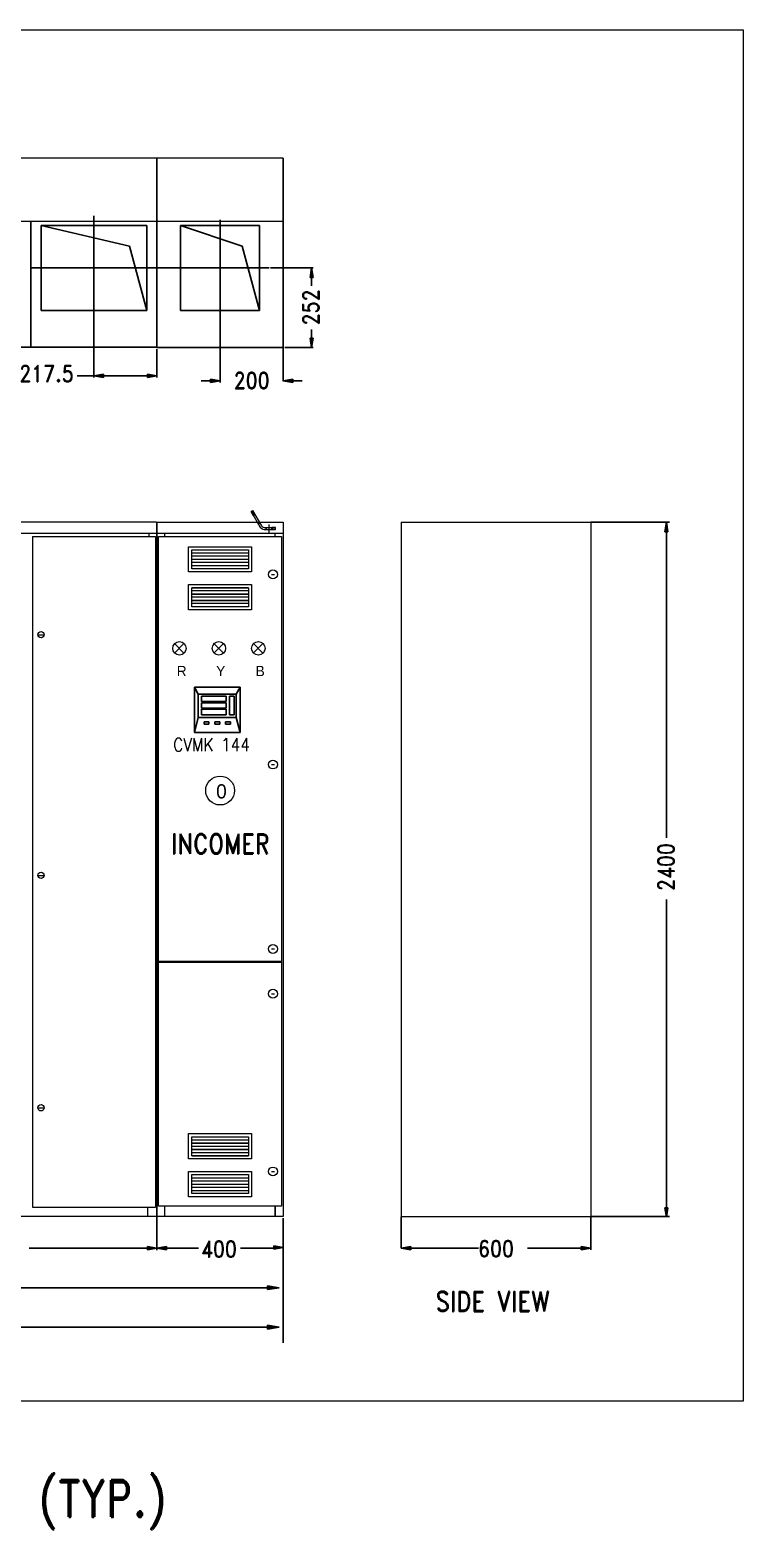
# Model space of a CAD drawing. Extents: x -5343388 to 7033982, y -486386 to 188356.
# Drawn here: x 897236 to 902116, y 132992 to 143251 of the extents above; entities that cross this region are included whole.
import ezdxf
from ezdxf.enums import TextEntityAlignment as Align

# ---------------------------------------------------------------- set-up
doc = ezdxf.new("R2010")
doc.units = 0
doc.header["$MEASUREMENT"] = 0
doc.linetypes.add('EPLANLINE7', pattern=[0])
doc.layers.add('E12', color=40, linetype='Continuous', lineweight=20)
doc.layers.add('E21', color=7, linetype='Continuous', lineweight=20)
doc.styles.add('DK Text', font='romand.shx', dxfattribs={"width": 0.85})
doc.styles.add('EPLFONT', font='')
doc.styles.get('EPLFONT').set_extended_font_data('EPL5_437')

msp = doc.modelspace()

# ---------------------------------------------------------------- hatches: boundary and pattern name
for points in [[(899152.74627, 141556.92028), (899174.34627, 141556.92028), (899163.54627, 141621.72028)], [(899152.74627, 141142.47028), (899174.34627, 141142.47028), (899163.54627, 141077.67028)], [(897737.94627, 140894.07028), (897737.94627, 140872.47028), (897673.14627, 140883.27028)], [(898040.34627, 140894.07028), (898040.34627, 140872.47028), (898105.14627, 140883.27028)], [(898472.34627, 140860.32028), (898472.34627, 140838.72028), (898537.14627, 140849.52028)], [(899033.94627, 140860.32028), (899033.94627, 140838.72028), (898969.14627, 140849.52028)], [(901581.19448, 139816.63138), (901602.79448, 139816.63138), (901591.99448, 139881.43138)], [(901581.19448, 135190.18138), (901602.79448, 135190.18138), (901591.99448, 135125.38138)], [(898040.34627, 134924.23138), (898040.34627, 134902.63138), (898105.14627, 134913.43138)], [(898169.94627, 134924.23138), (898169.94627, 134902.63138), (898105.14627, 134913.43138)], [(898904.34627, 134929.63138), (898904.34627, 134908.03138), (898969.14627, 134918.83138)], [(899842.39448, 134924.23138), (899842.39448, 134902.63138), (899777.59448, 134913.43138)], [(901008.79448, 134924.23138), (901008.79448, 134902.63138), (901073.59448, 134913.43138)], [(898942.14627, 134643.43138), (898861.14627, 134629.93138), (898861.14627, 134656.93138)], [(898942.14627, 134373.43138), (898861.14627, 134359.93138), (898861.14627, 134386.93138)]]:
    msp.add_hatch(color=8).paths.add_polyline_path(points, flags=0)

# ---------------------------------------------------------------- linework, layer by layer
at = {"color": 8}
for p, q in [((898882.74627, 141621.72028), (899174.34627, 141621.72028)), ((899163.54627, 141621.72028), (899152.74627, 141556.92028)), ((899174.34627, 141556.92028), (899163.54627, 141621.72028)), ((899163.54627, 141556.92028), (899163.54627, 141498.87028)), ((897673.14627, 141319.32028), (897673.14627, 140872.47028)), ((898537.14627, 141292.32028), (898537.14627, 140838.72028)), ((899163.54627, 141142.47028), (899163.54627, 141200.52028)), ((898105.14627, 141066.87028), (898105.14627, 140872.47028)), ((898969.14627, 141076.32028), (898969.14627, 140848.17028)), ((898979.94627, 141077.67028), (899174.34627, 141077.67028)), ((899152.74627, 141142.47028), (899174.34627, 141142.47028)), ((899163.54627, 141077.67028), (899152.74627, 141142.47028)), ((899174.34627, 141142.47028), (899163.54627, 141077.67028)), ((898071.39627, 140883.27028), (897558.39627, 140883.27028)), ((897673.14627, 140883.27028), (897737.94627, 140894.07028)), ((897737.94627, 140872.47028), (897673.14627, 140883.27028)), ((897737.94627, 140894.07028), (897737.94627, 140872.47028)), ((897737.94627, 140883.27028), (897739.29627, 140883.27028)), ((898040.34627, 140883.27028), (898038.99627, 140883.27028)), ((898040.34627, 140894.07028), (898040.34627, 140872.47028)), ((898105.14627, 140883.27028), (898040.34627, 140894.07028)), ((898040.34627, 140872.47028), (898105.14627, 140883.27028)), ((898472.34627, 140860.32028), (898472.34627, 140838.72028)), ((898537.14627, 140849.52028), (898472.34627, 140860.32028)), ((898969.14627, 140849.52028), (899033.94627, 140860.32028)), ((899033.94627, 140860.32028), (899033.94627, 140838.72028)), ((898472.34627, 140849.52028), (898407.54627, 140849.52028)), ((898472.34627, 140838.72028), (898537.14627, 140849.52028)), ((899033.94627, 140838.72028), (898969.14627, 140849.52028)), ((899033.94627, 140849.52028), (899098.74627, 140849.52028)), ((901073.59448, 139881.43138), (901613.59448, 139881.43138)), ((901591.99448, 139881.43138), (901581.19448, 139816.63138)), ((901602.79448, 139816.63138), (901591.99448, 139881.43138)), ((901591.99448, 139881.43138), (901591.99448, 137721.43138)), ((901581.19448, 139816.63138), (901602.79448, 139816.63138)), ((901591.99448, 135129.43138), (901591.99448, 137300.23138)), ((898105.14627, 134902.63138), (898105.14627, 135129.43138)), ((898105.14627, 135118.63138), (898105.14627, 134899.93138)), ((898969.14627, 135118.63138), (898969.14627, 134894.53138)), ((899777.59448, 135128.08138), (899777.59448, 134913.43138)), ((901073.59448, 134902.63138), (901073.59448, 135129.43138)), ((901073.59448, 135129.43138), (901613.59448, 135129.43138)), ((901581.19448, 135190.18138), (901602.79448, 135190.18138)), ((901591.99448, 135125.38138), (901581.19448, 135190.18138)), ((901602.79448, 135190.18138), (901591.99448, 135125.38138)), ((898080.84627, 134913.43138), (897230.34627, 134913.43138)), ((898040.34627, 134924.23138), (898040.34627, 134902.63138)), ((898105.14627, 134913.43138), (898040.34627, 134924.23138)), ((898040.34627, 134902.63138), (898105.14627, 134913.43138)), ((898105.14627, 134913.43138), (898169.94627, 134924.23138)), ((898169.94627, 134902.63138), (898105.14627, 134913.43138)), ((898164.54627, 134913.43138), (898388.64627, 134913.43138)), ((898169.94627, 134924.23138), (898169.94627, 134902.63138)), ((898901.64627, 134913.43138), (898676.19627, 134913.43138)), ((898904.34627, 134929.63138), (898904.34627, 134908.03138)), ((898969.14627, 134918.83138), (898904.34627, 134929.63138)), ((898904.34627, 134908.03138), (898969.14627, 134918.83138)), ((898969.14627, 134967.43138), (898969.14627, 134535.43138)), ((899777.59448, 134913.43138), (899842.39448, 134924.23138)), ((899842.39448, 134902.63138), (899777.59448, 134913.43138)), ((899777.59448, 134913.43138), (900305.44448, 134913.43138)), ((899842.39448, 134924.23138), (899842.39448, 134902.63138)), ((901073.59448, 134913.43138), (900641.59448, 134913.43138)), ((901008.79448, 134924.23138), (901008.79448, 134902.63138)), ((901073.59448, 134913.43138), (901008.79448, 134924.23138)), ((901008.79448, 134902.63138), (901073.59448, 134913.43138)), ((898969.14627, 134697.43138), (898969.14627, 134265.43138)), ((896701.14627, 134643.43138), (898915.14627, 134643.43138)), ((898861.14627, 134629.93138), (898861.14627, 134656.93138)), ((898861.14627, 134656.93138), (898942.14627, 134643.43138)), ((898942.14627, 134643.43138), (898861.14627, 134629.93138)), ((894649.14627, 134373.43138), (898915.14627, 134373.43138)), ((898861.14627, 134359.93138), (898861.14627, 134386.93138)), ((898861.14627, 134386.93138), (898942.14627, 134373.43138)), ((898942.14627, 134373.43138), (898861.14627, 134359.93138))]:
    msp.add_line(p, q, dxfattribs=at)
at = {"color": 6, "linetype": 'Continuous', "lineweight": 0}
msp.add_lwpolyline([(888412.21285, 143250.5131), (902116.45632, 143250.5131), (902116.45632, 133867.75949), (888412.21285, 133867.75949)], close=True, dxfattribs=at)
at = {"layer": 'E12', "color": 1, "linetype": 'EPLANLINE7', "lineweight": 13}
for p, q in [((895945.14627, 142375.02028), (898105.14627, 142375.02028)), ((898105.14627, 142375.02028), (898969.14627, 142375.02028)), ((898105.14627, 142375.02028), (898105.14627, 141079.02028)), ((895945.14627, 141943.02028), (898105.14627, 141943.02028)), ((898105.14627, 141943.02028), (898969.14627, 141943.02028)), ((898749.09627, 139954.33138), (898759.89627, 139961.08138)), ((898749.09627, 139954.33138), (898808.49627, 139850.38138)), ((898759.89627, 139961.08138), (898820.64627, 139857.13138)), ((898759.89627, 139935.43138), (898770.69627, 139942.18138)), ((898765.29627, 139927.33138), (898776.09627, 139932.73138)), ((898102.44627, 139881.43138), (895945.14627, 139881.43138)), ((898105.14627, 139881.43138), (898105.14627, 135129.43138)), ((898105.14627, 139881.43138), (898969.14627, 139881.43138)), ((898105.14627, 135129.43138), (898105.14627, 139881.43138)), ((898808.49627, 139850.38138), (898813.89627, 139843.63138)), ((898813.89627, 139843.63138), (898821.99627, 139838.23138)), ((898820.64627, 139857.13138), (898824.69627, 139851.73138)), ((898821.99627, 139838.23138), (898830.09627, 139834.18138)), ((898824.69627, 139851.73138), (898831.44627, 139847.68138)), ((898830.09627, 139834.18138), (898839.54627, 139832.83138)), ((898831.44627, 139847.68138), (898839.54627, 139846.33138)), ((898839.54627, 139846.33138), (898916.49627, 139846.33138)), ((898839.54627, 139832.83138), (898916.49627, 139832.83138)), ((898853.04627, 139832.83138), (898853.04627, 139846.33138)), ((898873.29627, 139812.58138), (898873.29627, 139866.58138)), ((898892.19627, 139832.83138), (898892.19627, 139846.33138)), ((898894.89627, 139832.83138), (898894.89627, 139846.33138)), ((898916.49627, 139832.83138), (898916.49627, 139846.33138)), ((898969.14627, 139881.43138), (898969.14627, 135129.43138)), ((899777.59448, 139881.43138), (901073.59448, 139881.43138)), ((899777.59448, 139881.43138), (899777.59448, 135129.43138)), ((901073.59448, 139881.43138), (901073.59448, 135129.43138)), ((895945.14627, 139805.83138), (898102.44627, 139805.83138)), ((897251.94627, 139784.23138), (897251.94627, 135194.23138)), ((897251.94627, 139784.23138), (898094.34627, 139784.23138)), ((898051.14627, 139784.23138), (898051.14627, 139805.83138)), ((898094.34627, 139784.23138), (898094.34627, 135194.23138)), ((898105.14627, 139805.83138), (898969.14627, 139805.83138)), ((898115.94627, 139784.23138), (898958.34627, 139784.23138)), ((898115.94627, 135200.98138), (898115.94627, 139784.23138)), ((898159.14627, 139784.23138), (898159.14627, 139805.83138)), ((898915.14627, 139784.23138), (898915.14627, 139805.83138)), ((898958.34627, 139784.23138), (898958.34627, 135200.98138)), ((898321.14627, 139541.23138), (898321.14627, 139714.03138)), ((898321.14627, 139714.03138), (898753.14627, 139714.03138)), ((898342.74627, 139562.83138), (898342.74627, 139692.43138)), ((898342.74627, 139692.43138), (898731.54627, 139692.43138)), ((898731.54627, 139670.83138), (898342.74627, 139670.83138)), ((898731.54627, 139649.23138), (898342.74627, 139649.23138)), ((898731.54627, 139627.63138), (898342.74627, 139627.63138)), ((898731.54627, 139692.43138), (898731.54627, 139562.83138)), ((898753.14627, 139714.03138), (898753.14627, 139541.23138)), ((898753.14627, 139541.23138), (898321.14627, 139541.23138)), ((898731.54627, 139606.03138), (898342.74627, 139606.03138)), ((898731.54627, 139584.43138), (898342.74627, 139584.43138)), ((898731.54627, 139562.83138), (898342.74627, 139562.83138)), ((898888.14627, 139525.03138), (898909.74627, 139525.03138)), ((898321.14627, 139282.03138), (898321.14627, 139454.83138)), ((898321.14627, 139454.83138), (898753.14627, 139454.83138)), ((898342.74627, 139303.63138), (898342.74627, 139433.23138)), ((898731.54627, 139433.23138), (898731.54627, 139303.63138)), ((898753.14627, 139454.83138), (898753.14627, 139282.03138)), ((898731.54627, 139411.63138), (898342.74627, 139411.63138)), ((898731.54627, 139368.43138), (898342.74627, 139368.43138)), ((898731.54627, 139325.23138), (898342.74627, 139325.23138)), ((898753.14627, 139282.03138), (898321.14627, 139282.03138)), ((898731.54627, 139303.63138), (898342.74627, 139303.63138)), ((897295.14627, 139111.93138), (897327.54627, 139111.93138)), ((898888.14627, 138223.63138), (898909.74627, 138223.63138)), ((897295.14627, 137464.93138), (897327.54627, 137464.93138)), ((898888.14627, 136961.38138), (898909.74627, 136961.38138)), ((898955.64627, 136876.33138), (898115.94627, 136876.33138)), ((898955.64627, 136868.23138), (898118.64627, 136868.23138)), ((898888.14627, 136654.93138), (898909.74627, 136654.93138)), ((897295.14627, 135874.63138), (897327.54627, 135874.63138)), ((898321.14627, 135697.78138), (898753.14627, 135697.78138)), ((898321.14627, 135524.98138), (898321.14627, 135697.78138)), ((898342.74627, 135676.18138), (898731.54627, 135676.18138)), ((898342.74627, 135546.58138), (898342.74627, 135676.18138)), ((898342.74627, 135654.58138), (898731.54627, 135654.58138)), ((898731.54627, 135676.18138), (898731.54627, 135546.58138)), ((898753.14627, 135697.78138), (898753.14627, 135524.98138)), ((898753.14627, 135524.98138), (898321.14627, 135524.98138)), ((898342.74627, 135611.38138), (898731.54627, 135611.38138)), ((898342.74627, 135568.18138), (898731.54627, 135568.18138)), ((898321.14627, 135438.58138), (898753.14627, 135438.58138)), ((898321.14627, 135265.78138), (898321.14627, 135438.58138)), ((898342.74627, 135416.98138), (898731.54627, 135416.98138)), ((898342.74627, 135287.38138), (898342.74627, 135416.98138)), ((898731.54627, 135416.98138), (898731.54627, 135287.38138)), ((898753.14627, 135438.58138), (898753.14627, 135265.78138)), ((898888.14627, 135438.58138), (898909.74627, 135438.58138)), ((898342.74627, 135395.38138), (898731.54627, 135395.38138)), ((898342.74627, 135373.78138), (898731.54627, 135373.78138)), ((898342.74627, 135352.18138), (898731.54627, 135352.18138)), ((898342.74627, 135330.58138), (898731.54627, 135330.58138)), ((898753.14627, 135265.78138), (898321.14627, 135265.78138)), ((898342.74627, 135308.98138), (898731.54627, 135308.98138)), ((898731.54627, 135287.38138), (898342.74627, 135287.38138)), ((898105.14627, 135129.43138), (895945.14627, 135129.43138)), ((897251.94627, 135194.23138), (898094.34627, 135194.23138)), ((898040.34627, 135194.23138), (898040.34627, 135129.43138)), ((898969.14627, 135129.43138), (898105.14627, 135129.43138)), ((898958.34627, 135200.98138), (898115.94627, 135200.98138)), ((898159.14627, 135129.43138), (898159.14627, 135200.98138)), ((898915.14627, 135129.43138), (898915.14627, 135200.98138)), ((899777.59448, 135129.43138), (901073.59448, 135129.43138))]:
    msp.add_line(p, q, dxfattribs=at)
at = {"layer": 'E12', "color": 1, "linetype": 'EPLANLINE7', "lineweight": 25}
for p, q in [((898105.14627, 142375.02028), (898105.14627, 141079.02028)), ((898969.14627, 142373.67028), (898969.14627, 141077.67028)), ((897241.14627, 141941.67028), (897241.14627, 141077.67028)), ((897311.34627, 141913.32028), (897311.34627, 141330.12028)), ((897311.34627, 141913.32028), (897916.14627, 141771.57028)), ((898034.94627, 141913.32028), (897311.34627, 141913.32028)), ((897673.14627, 141265.32028), (897673.14627, 141978.12028)), ((898034.94627, 141913.32028), (898034.94627, 141330.12028)), ((898267.14627, 141913.32028), (898688.34627, 141771.57028)), ((898267.14627, 141330.12028), (898267.14627, 141913.32028)), ((898267.14627, 141913.32028), (898807.14627, 141913.32028)), ((898537.14627, 141238.32028), (898537.14627, 141951.12028)), ((898700.49627, 141913.32028), (898700.49627, 141913.32028)), ((898807.14627, 141913.32028), (898807.14627, 141330.12028)), ((898034.94627, 141330.12028), (897916.14627, 141771.57028)), ((898807.14627, 141330.12028), (898688.34627, 141771.57028)), ((897246.54627, 141621.72028), (898098.39627, 141621.72028)), ((898109.19627, 141621.72028), (898310.34627, 141621.72028)), ((898202.34627, 141621.72028), (898871.94627, 141621.72028)), ((899152.74627, 141556.92028), (899174.34627, 141556.92028)), ((897311.34627, 141330.12028), (898034.94627, 141330.12028)), ((898807.14627, 141330.12028), (898267.14627, 141330.12028)), ((898105.14627, 141079.02028), (895945.14627, 141079.02028)), ((898969.14627, 141077.67028), (898105.14627, 141077.67028)), ((898115.94627, 141077.67028), (898310.34627, 141077.67028)), ((898749.09627, 139954.33138), (898765.29627, 139927.33138)), ((898759.89627, 139961.08138), (898770.69627, 139942.18138)), ((898770.69627, 139942.18138), (898776.09627, 139932.73138)), ((898797.69627, 139870.63138), (898808.49627, 139877.38138)), ((898853.04627, 139832.83138), (898853.04627, 139846.33138)), ((898892.19627, 139846.33138), (898916.49627, 139846.33138)), ((898892.19627, 139832.83138), (898916.49627, 139832.83138)), ((898342.74627, 139433.23138), (898731.54627, 139433.23138)), ((898731.54627, 139390.03138), (898342.74627, 139390.03138)), ((898731.54627, 139346.83138), (898342.74627, 139346.83138)), ((898362.99627, 138443.68138), (898362.99627, 138754.18138)), ((898362.99627, 138754.18138), (898673.49627, 138754.18138)), ((898362.99627, 138754.18138), (898387.29627, 138704.23138)), ((898387.29627, 138704.23138), (898647.84627, 138704.23138)), ((898387.29627, 138704.23138), (898387.29627, 138546.28138)), ((898673.49627, 138754.18138), (898647.84627, 138704.23138)), ((898647.84627, 138704.23138), (898647.84627, 138546.28138)), ((898673.49627, 138754.18138), (898673.49627, 138443.68138)), ((898410.24627, 138692.08138), (898410.24627, 138655.63138)), ((898410.24627, 138692.08138), (898578.99627, 138692.08138)), ((898410.24627, 138655.63138), (898578.99627, 138655.63138)), ((898410.24627, 138646.18138), (898410.24627, 138609.73138)), ((898410.24627, 138646.18138), (898578.99627, 138646.18138)), ((898410.24627, 138609.73138), (898578.99627, 138609.73138)), ((898410.24627, 138601.63138), (898410.24627, 138563.83138)), ((898410.24627, 138601.63138), (898578.99627, 138601.63138)), ((898578.99627, 138692.08138), (898578.99627, 138655.63138)), ((898578.99627, 138646.18138), (898578.99627, 138609.73138)), ((898578.99627, 138601.63138), (898578.99627, 138563.83138)), ((898600.59627, 138692.08138), (898600.59627, 138563.83138)), ((898600.59627, 138692.08138), (898634.34627, 138692.08138)), ((898634.34627, 138692.08138), (898634.34627, 138563.83138)), ((898387.29627, 138546.28138), (898362.99627, 138443.68138)), ((898387.29627, 138546.28138), (898647.84627, 138546.28138)), ((898410.24627, 138563.83138), (898578.99627, 138563.83138)), ((898427.79627, 138516.58138), (898427.79627, 138500.38138)), ((898427.79627, 138516.58138), (898460.19627, 138516.58138)), ((898427.79627, 138500.38138), (898460.19627, 138500.38138)), ((898460.19627, 138516.58138), (898460.19627, 138500.38138)), ((898502.04627, 138516.58138), (898502.04627, 138500.38138)), ((898502.04627, 138516.58138), (898534.44627, 138516.58138)), ((898502.04627, 138500.38138), (898534.44627, 138500.38138)), ((898534.44627, 138516.58138), (898534.44627, 138500.38138)), ((898574.94627, 138516.58138), (898574.94627, 138500.38138)), ((898608.69627, 138516.58138), (898574.94627, 138516.58138)), ((898608.69627, 138500.38138), (898574.94627, 138500.38138)), ((898600.59627, 138563.83138), (898634.34627, 138563.83138)), ((898608.69627, 138516.58138), (898608.69627, 138500.38138)), ((898647.84627, 138546.28138), (898673.49627, 138443.68138)), ((898673.49627, 138443.68138), (898362.99627, 138443.68138)), ((898342.74627, 135632.98138), (898731.54627, 135632.98138)), ((898342.74627, 135589.78138), (898731.54627, 135589.78138)), ((898731.54627, 135546.58138), (898342.74627, 135546.58138)), ((898915.14627, 135129.43138), (898915.14627, 135200.98138))]:
    msp.add_line(p, q, dxfattribs=at)
at = {"layer": 'E12', "color": 1, "linetype": 'EPLANLINE7', "lineweight": 13, "ltscale": 2}
for centre, radius in [((897311.34627, 139111.93138), 21.6), ((898537.14627, 138045.43138), 98.55), ((897311.34627, 137464.93138), 21.6), ((897311.34627, 135874.63138), 21.6)]:
    msp.add_circle(centre, radius, dxfattribs=at)
at = {"layer": 'E12', "color": 1, "linetype": 'EPLANLINE7', "lineweight": 13, "ltscale": 4}
for centre in [(898898.94627, 139525.03138), (898898.94627, 138223.63138), (898898.94627, 136961.38138), (898898.94627, 136654.93138), (898898.94627, 135438.58138)]:
    msp.add_ellipse(centre, major_axis=(21.6, 21.6), ratio=1, dxfattribs=at)
at = {"layer": 'E21'}
for p, q in [((898287.39627, 138989.08138), (898222.59627, 139053.88138)), ((898226.64627, 138987.73138), (898287.39627, 139048.48138)), ((898557.39627, 138989.08138), (898492.59627, 139053.88138)), ((898496.64627, 138987.73138), (898557.39627, 139048.48138)), ((898827.39627, 138989.08138), (898762.59627, 139053.88138)), ((898766.64627, 138987.73138), (898827.39627, 139048.48138))]:
    msp.add_line(p, q, dxfattribs=at)
for centre in [(898259.04627, 139018.78138), (898529.04627, 139018.78138), (898799.04627, 139018.78138)]:
    msp.add_circle(centre, 45.9, dxfattribs=at)

# ---------------------------------------------------------------- texts
at = {"layer": 'E12', "color": 1, "style": 'EPLFONT'}
for s, height, p in [('R', 70.2, (898240.14627, 138828.43138)), ('Y', 70.2, (898510.14627, 138828.43138)), ('B', 70.2, (898780.14627, 138828.43138)), ('0', 97.2, (898510.14627, 137991.43138))]:
    msp.add_text(s, height=height, dxfattribs=at).set_placement(p)
at = {"layer": 'E21', "style": 'DK Text', "width": 0.85}
for s, p in [('252', (899214.84627, 141351.72028)), ('2400', (901645.99448, 137521.63138))]:
    msp.add_text(s, height=112.5, rotation=90, dxfattribs=at).set_placement(p, align=Align.CENTER)
for s, height, p in [('217.5', 112.5, (897349.14627, 140842.77028)), ('200', 112.5, (898753.14627, 140795.52028)), ('INCOMER', 135, (898537.14627, 137613.43138)), ('600', 112.5, (900425.59448, 134854.03138)), ('SIDE VIEW', 135, (900402.64448, 134481.43138))]:
    msp.add_text(s, height=height, dxfattribs=at).set_placement(p, align=Align.CENTER)
for s, height, p in [('CVMK 144', 90, (898216.15559, 138314.08138)), ('400', 112.5, (898406.19627, 134851.33138)), ('TYPICAL 6-DISTRIBUTION PANEL (TYP.)', 250, (892546.81033, 133075.14687))]:
    msp.add_text(s, height=height, dxfattribs=at).set_placement(p)

doc.saveas('drawing.dxf')
